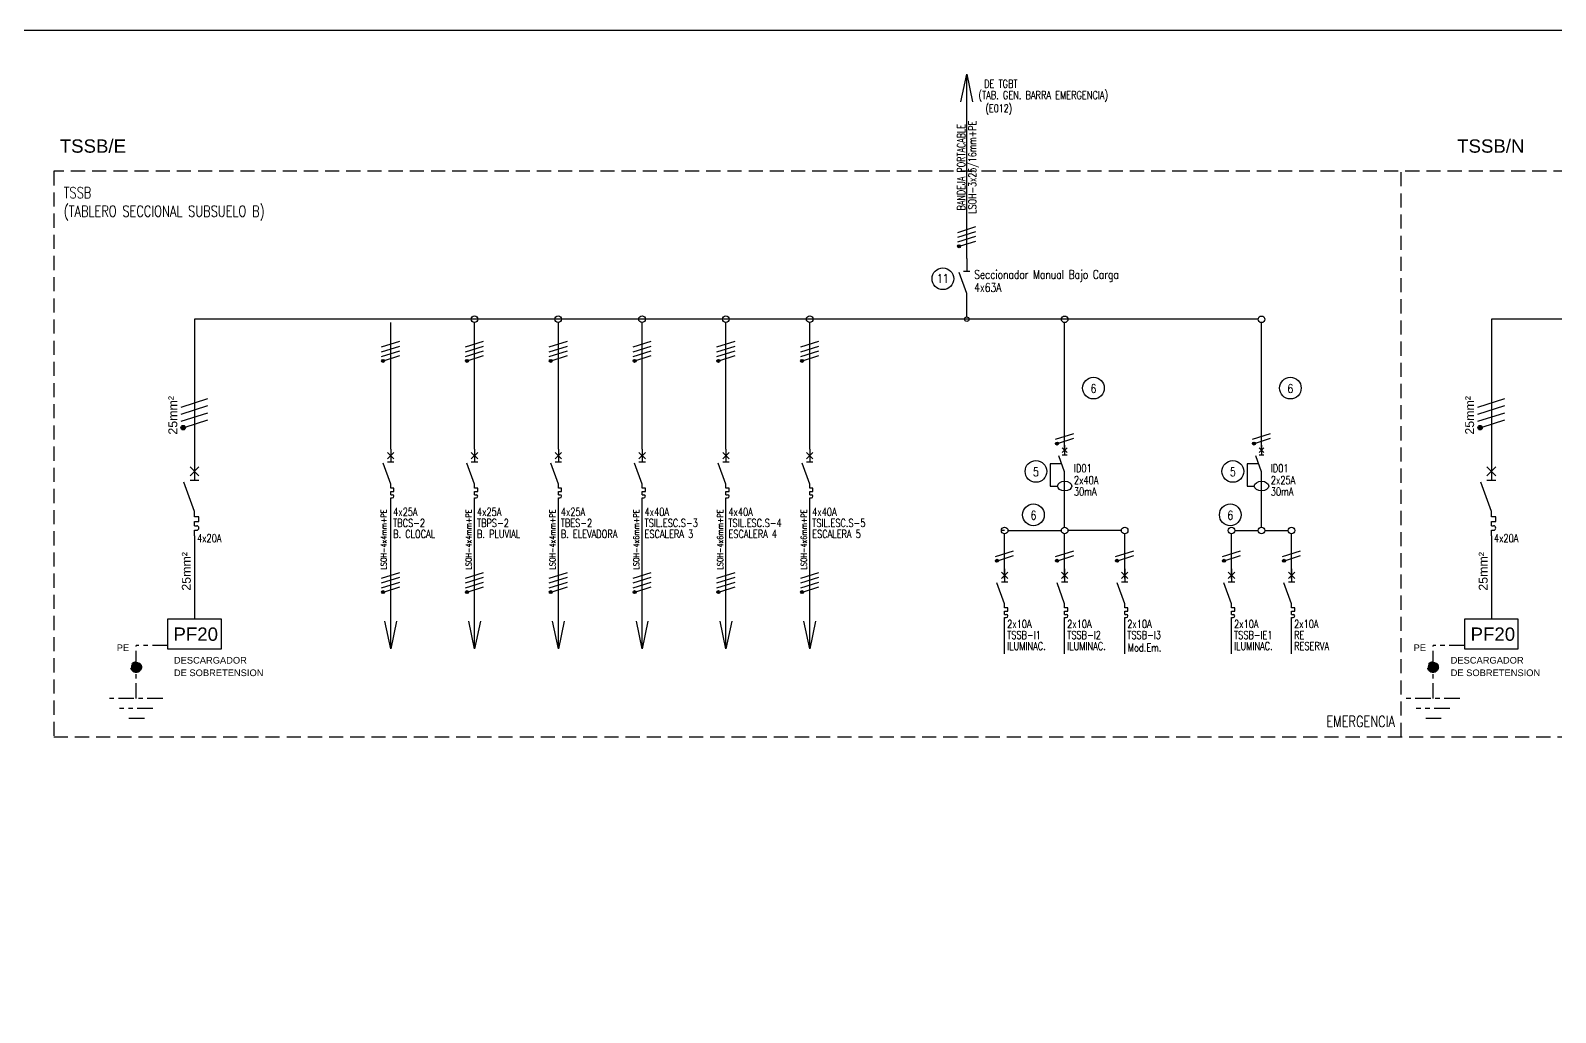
# Model space of a CAD drawing. Extents: x 2998 to 3854, y 1175 to 1727.
# Drawn here: x 3690.18 to 3724.47, y 1329.69 to 1351.78 of the extents above; entities that cross this region are included whole.
import ezdxf
from ezdxf.enums import TextEntityAlignment as Align

# ---------------------------------------------------------------- set-up
doc = ezdxf.new("R2010")
doc.units = 0
doc.linetypes.add('OCJ-ESQUEMAS UNIFILARES-CORREGIDOS IDO-REV.br$0$DASHED', pattern=[19.05, 12.7, -6.35])
doc.linetypes.add('OCJ-ESQUEMAS UNIFILARES-CORREGIDOS IDO-REV.br$0$EJE_5', pattern=[7.1, 5, -1, 0.1, -1])
for name, color, linetype in [('OCJ-ESQUEMAS UNIFILARES-CORREGIDOS IDO-REV.br$0$00-IE', 1, 'Continuous'), ('OCJ-ESQUEMAS UNIFILARES-CORREGIDOS IDO-REV.br$0$00-IE-CABLES', 10, 'Continuous'), ('OCJ-ESQUEMAS UNIFILARES-CORREGIDOS IDO-REV.br$0$01-ELE-APARATOS', 170, 'Continuous'), ('OCJ-ESQUEMAS UNIFILARES-CORREGIDOS IDO-REV.br$0$CABLES', 10, 'Continuous'), ('OCJ-ESQUEMAS UNIFILARES-CORREGIDOS IDO-REV.br$0$ELECTRIC', 4, 'Continuous'), ('OCJ-ESQUEMAS UNIFILARES-CORREGIDOS IDO-REV.br$0$NOMBRE DE PLANOS', 6, 'Continuous'), ('OCJ-ESQUEMAS UNIFILARES-CORREGIDOS IDO-REV.br$0$PAT', 80, 'Continuous'), ('OCJ-ESQUEMAS UNIFILARES-CORREGIDOS IDO-REV.br$0$TEXTO', 7, 'Continuous'), ('OCJ-ESQUEMAS UNIFILARES-CORREGIDOS IDO-REV.br$0$Textos', 4, 'Continuous')]:
    doc.layers.add(name, color=color, linetype=linetype)
doc.styles.add('OCJ-ESQUEMAS UNIFILARES-CORREGIDOS IDO-REV.br$0$ARIAL', font='arial.ttf', dxfattribs={"height": 0.2})
doc.styles.add('OCJ-ESQUEMAS UNIFILARES-CORREGIDOS IDO-REV.br$0$COTAS', font='sanss___.ttf', dxfattribs={"width": 0.7})
doc.styles.add('OCJ-ESQUEMAS UNIFILARES-CORREGIDOS IDO-REV.br$0$Electricidad', font='ROMANS.SHX', dxfattribs={"width": 0.75, "height": 0.175})

# ---------------------------------------------------------------- blocks, each defined once
blk = doc.blocks.new('OCJ-ESQUEMAS UNIFILARES-CORREGIDOS IDO-REV.br$0$Unif-Interruptor-Term')
for p, q in [((0, -1.013), (0.045, -1.013)), ((0, -1.103), (0.045, -1.103))]:
    blk.add_line(p, q)
for points in [[(-0.09, 0.177), (0.09, -0.003)], [(-0.09, -0.003), (0.09, 0.177)], [(0, 0.267), (0, -0.093)], [(0, -0.72), (-0.215, -0.128)], [(-0.09, -0.093), (0.09, -0.093)], [(0, -0.833), (0, -0.72)], [(0, -0.923), (0.09, -0.923), (0.09, -0.833), (0, -0.833)], [(0, -1.013), (0, -0.923)], [(0, -1.215), (0, -1.103)]]:
    blk.add_lwpolyline(points)
blk.add_arc((0.045, -1.058), 0.045, 270, 90)
blk = doc.blocks.new('OCJ-ESQUEMAS UNIFILARES-CORREGIDOS IDO-REV.br$0$Unif-Interruptor-Dif')
for points in [[(-0.068, 0.11), (0.068, -0.025)], [(-0.068, -0.025), (0.068, 0.11)], [(0, 0.177), (0, -0.093)], [(-0.081, -0.343), (-0.405, -0.343), (-0.405, -0.97), (-0.202, -0.97)], [(0, -0.565), (-0.162, -0.121)], [(-0.068, -0.093), (0.068, -0.093)], [(0, -1.308), (0, -0.565)]]:
    blk.add_lwpolyline(points)
blk.add_ellipse((0, -0.97), major_axis=(0.203, 0), ratio=0.670814)
blk = doc.blocks.new('OCJ-ESQUEMAS UNIFILARES-CORREGIDOS IDO-REV.br$0$A$C7AFF483F')
for points in [[(0, 0.88), (0, 0.592)], [(0, 0.09), (-0.172, 0.564)], [(-0.072, 0.592), (0.072, 0.592)], [(0, 0), (0, 0.09)]]:
    blk.add_lwpolyline(points)
blk = doc.blocks.new('OCJ-ESQUEMAS UNIFILARES-CORREGIDOS IDO-REV.br$0$ITM')
at = {"layer": 'OCJ-ESQUEMAS UNIFILARES-CORREGIDOS IDO-REV.br$0$01-ELE-APARATOS'}
for p, q in [((0, 0.225), (0.05, 0.225)), ((0, 0.125), (0.05, 0.125))]:
    blk.add_line(p, q, dxfattribs=at)
for points in [[(-0.1, 1.55), (0.1, 1.35)], [(-0.1, 1.35), (0.1, 1.55)], [(0, 1.65), (0, 1.25)], [(0, 0.55), (-0.239, 1.208)], [(-0.1, 1.25), (0.1, 1.25)], [(0, 0.425), (0, 0.55)], [(0, 0.325), (0.1, 0.325), (0.1, 0.425), (0, 0.425)], [(0, 0.225), (0, 0.325)], [(0, 0), (0, 0.125)]]:
    blk.add_lwpolyline(points, dxfattribs=at)
blk.add_arc((0.05, 0.175), 0.05, 270, 90, dxfattribs=at)

msp = doc.modelspace()

# ---------------------------------------------------------------- hatches: boundary and pattern name
at = {"layer": 'OCJ-ESQUEMAS UNIFILARES-CORREGIDOS IDO-REV.br$0$00-IE-CABLES'}
for points in [[(3711.031, 1346.908, 1), (3711.086, 1346.948, 1)], [(3698.077, 1344.331, 1), (3698.131, 1344.371, 1)], [(3699.961, 1344.331, 1), (3700.016, 1344.371, 1)], [(3701.846, 1344.331, 1), (3701.901, 1344.371, 1)], [(3703.731, 1344.331, 1), (3703.786, 1344.371, 1)], [(3705.616, 1344.331, 1), (3705.67, 1344.371, 1)], [(3707.501, 1344.331, 1), (3707.555, 1344.371, 1)], [(3713.232, 1342.472, 1), (3713.287, 1342.512, 1)], [(3717.659, 1342.472, 1), (3717.714, 1342.512, 1)], [(3711.882, 1339.834, 1), (3711.937, 1339.874, 1)], [(3713.232, 1339.834, 1), (3713.287, 1339.874, 1)], [(3714.582, 1339.834, 1), (3714.637, 1339.874, 1)], [(3716.984, 1339.834, 1), (3717.039, 1339.874, 1)], [(3718.334, 1339.834, 1), (3718.389, 1339.874, 1)], [(3698.077, 1339.129, 1), (3698.131, 1339.169, 1)], [(3699.961, 1339.129, 1), (3700.016, 1339.169, 1)], [(3701.846, 1339.129, 1), (3701.901, 1339.169, 1)], [(3703.731, 1339.129, 1), (3703.786, 1339.169, 1)], [(3705.616, 1339.129, 1), (3705.67, 1339.169, 1)], [(3707.501, 1339.129, 1), (3707.555, 1339.169, 1)]]:
    msp.add_hatch(color=256, dxfattribs=at).paths.add_polyline_path(points)
at = {"layer": 'OCJ-ESQUEMAS UNIFILARES-CORREGIDOS IDO-REV.br$0$CABLES'}
for points in [[(3693.65, 1342.878, 1), (3693.569, 1342.819, 1)], [(3722.813, 1342.878, 1), (3722.732, 1342.819, 1)]]:
    msp.add_hatch(color=256, dxfattribs=at).paths.add_polyline_path(points)
at = {"layer": 'OCJ-ESQUEMAS UNIFILARES-CORREGIDOS IDO-REV.br$0$PAT', "linetype": 'OCJ-ESQUEMAS UNIFILARES-CORREGIDOS IDO-REV.br$0$EJE_5', "ltscale": 0.07}
h = msp.add_hatch(color=256, dxfattribs=at)
h.paths.add_polyline_path([(3692.431, 1337.463), (3692.671, 1337.463, 1)])
h.paths.add_polyline_path([(3692.671, 1337.463), (3692.551, 1337.463), (3692.551, 1337.343, 0.414214)])
h.paths.add_polyline_path([(3692.551, 1337.463), (3692.431, 1337.463, 0.414214), (3692.551, 1337.343)])
h = msp.add_hatch(color=256, dxfattribs=at)
h.paths.add_polyline_path([(3721.594, 1337.463), (3721.834, 1337.463, 1)])
h.paths.add_polyline_path([(3721.834, 1337.463), (3721.714, 1337.463), (3721.714, 1337.343, 0.414214)])
h.paths.add_polyline_path([(3721.714, 1337.463), (3721.594, 1337.463, 0.414214), (3721.714, 1337.343)])

# ---------------------------------------------------------------- linework, layer by layer
at = {"layer": 'OCJ-ESQUEMAS UNIFILARES-CORREGIDOS IDO-REV.br$0$00-IE'}
for p, q in [((3693.863, 1345.289), (3693.863, 1342.066)), ((3717.784, 1345.289), (3693.863, 1345.289)), ((3705.738, 1345.289), (3704.001, 1345.289)), ((3709.508, 1345.289), (3707.771, 1345.289)), ((3723.027, 1345.289), (3723.027, 1342.066)), ((3735.437, 1345.289), (3723.027, 1345.289)), ((3693.863, 1340.416), (3693.863, 1338.545)), ((3723.027, 1340.416), (3723.027, 1338.545))]:
    msp.add_line(p, q, dxfattribs=at)
at = {"layer": 'OCJ-ESQUEMAS UNIFILARES-CORREGIDOS IDO-REV.br$0$00-IE-CABLES'}
for p, q in [((3711.23, 1346.653), (3711.23, 1350.798)), ((3711.23, 1345.339), (3711.23, 1345.847)), ((3698.275, 1342.365), (3698.275, 1345.215)), ((3700.16, 1342.365), (3700.16, 1345.215)), ((3702.045, 1342.365), (3702.045, 1345.215)), ((3703.93, 1342.365), (3703.93, 1345.215)), ((3705.814, 1342.365), (3705.814, 1345.215)), ((3707.699, 1342.365), (3707.699, 1345.215)), ((3713.431, 1342.31), (3713.431, 1345.212)), ((3717.858, 1342.31), (3717.858, 1345.212)), ((3713.431, 1340.609), (3713.431, 1341.411)), ((3717.858, 1340.609), (3717.858, 1341.411)), ((3698.275, 1337.876), (3698.275, 1341.179)), ((3700.16, 1337.876), (3700.16, 1341.179)), ((3702.045, 1337.876), (3702.045, 1341.179)), ((3703.93, 1337.876), (3703.93, 1341.179)), ((3705.814, 1337.876), (3705.814, 1341.179)), ((3707.699, 1337.876), (3707.699, 1341.179)), ((3712.081, 1340.535), (3712.007, 1340.535)), ((3712.155, 1340.535), (3713.357, 1340.535)), ((3714.707, 1340.535), (3713.505, 1340.535)), ((3717.257, 1340.535), (3717.784, 1340.535)), ((3717.932, 1340.535), (3718.459, 1340.535)), ((3712.081, 1339.459), (3712.081, 1340.461)), ((3713.431, 1339.459), (3713.431, 1340.461)), ((3714.781, 1339.459), (3714.781, 1340.461)), ((3717.183, 1339.459), (3717.183, 1340.461)), ((3718.533, 1339.459), (3718.533, 1340.461)), ((3712.081, 1337.759), (3712.081, 1338.561)), ((3713.431, 1337.759), (3713.431, 1338.561)), ((3714.781, 1337.759), (3714.781, 1338.561)), ((3717.183, 1337.759), (3717.183, 1338.561)), ((3718.533, 1337.759), (3718.533, 1338.561))]:
    msp.add_line(p, q, dxfattribs=at)
for points in [[(3711.099, 1350.18), (3711.23, 1350.798), (3711.36, 1350.18)], [(3711.026, 1347.242), (3711.433, 1347.37)], [(3711.026, 1347.134), (3711.433, 1347.262)], [(3711.026, 1347.026), (3711.433, 1347.154)], [(3711.09, 1346.938), (3711.433, 1347.046)], [(3698.072, 1344.665), (3698.479, 1344.793)], [(3698.072, 1344.557), (3698.479, 1344.685)], [(3699.957, 1344.665), (3700.364, 1344.793)], [(3699.957, 1344.557), (3700.364, 1344.685)], [(3701.841, 1344.665), (3702.248, 1344.793)], [(3701.841, 1344.557), (3702.248, 1344.685)], [(3703.726, 1344.665), (3704.133, 1344.793)], [(3703.726, 1344.557), (3704.133, 1344.685)], [(3705.611, 1344.665), (3706.018, 1344.793)], [(3705.611, 1344.557), (3706.018, 1344.685)], [(3707.496, 1344.665), (3707.903, 1344.793)], [(3707.496, 1344.557), (3707.903, 1344.685)], [(3698.072, 1344.449), (3698.479, 1344.577)], [(3698.136, 1344.361), (3698.479, 1344.469)], [(3699.957, 1344.449), (3700.364, 1344.577)], [(3700.021, 1344.361), (3700.364, 1344.469)], [(3701.841, 1344.449), (3702.248, 1344.577)], [(3701.906, 1344.361), (3702.248, 1344.469)], [(3703.726, 1344.449), (3704.133, 1344.577)], [(3703.79, 1344.361), (3704.133, 1344.469)], [(3705.611, 1344.449), (3706.018, 1344.577)], [(3705.675, 1344.361), (3706.018, 1344.469)], [(3707.496, 1344.449), (3707.903, 1344.577)], [(3707.56, 1344.361), (3707.903, 1344.469)], [(3713.227, 1342.59), (3713.634, 1342.719)], [(3713.292, 1342.502), (3713.634, 1342.611)], [(3717.654, 1342.59), (3718.061, 1342.719)], [(3717.719, 1342.502), (3718.061, 1342.611)], [(3711.877, 1339.952), (3712.284, 1340.08)], [(3711.942, 1339.864), (3712.284, 1339.972)], [(3713.227, 1339.952), (3713.634, 1340.08)], [(3713.292, 1339.864), (3713.634, 1339.972)], [(3714.577, 1339.952), (3714.984, 1340.08)], [(3714.642, 1339.864), (3714.984, 1339.972)], [(3716.979, 1339.952), (3717.386, 1340.08)], [(3717.044, 1339.864), (3717.386, 1339.972)], [(3718.329, 1339.952), (3718.736, 1340.08)], [(3718.394, 1339.864), (3718.736, 1339.972)], [(3698.072, 1339.463), (3698.479, 1339.591)], [(3699.957, 1339.463), (3700.364, 1339.591)], [(3701.841, 1339.463), (3702.248, 1339.591)], [(3703.726, 1339.463), (3704.133, 1339.591)], [(3705.611, 1339.463), (3706.018, 1339.591)], [(3707.496, 1339.463), (3707.903, 1339.591)], [(3698.072, 1339.355), (3698.479, 1339.483)], [(3698.072, 1339.247), (3698.479, 1339.375)], [(3698.136, 1339.159), (3698.479, 1339.267)], [(3699.957, 1339.355), (3700.364, 1339.483)], [(3699.957, 1339.247), (3700.364, 1339.375)], [(3700.021, 1339.159), (3700.364, 1339.267)], [(3701.841, 1339.355), (3702.248, 1339.483)], [(3701.841, 1339.247), (3702.248, 1339.375)], [(3701.906, 1339.159), (3702.248, 1339.267)], [(3703.726, 1339.355), (3704.133, 1339.483)], [(3703.726, 1339.247), (3704.133, 1339.375)], [(3703.79, 1339.159), (3704.133, 1339.267)], [(3705.611, 1339.355), (3706.018, 1339.483)], [(3705.611, 1339.247), (3706.018, 1339.375)], [(3705.675, 1339.159), (3706.018, 1339.267)], [(3707.496, 1339.355), (3707.903, 1339.483)], [(3707.496, 1339.247), (3707.903, 1339.375)], [(3707.56, 1339.159), (3707.903, 1339.267)], [(3698.406, 1338.494), (3698.275, 1337.876), (3698.144, 1338.494)], [(3700.291, 1338.494), (3700.16, 1337.876), (3700.029, 1338.494)], [(3702.176, 1338.494), (3702.045, 1337.876), (3701.914, 1338.494)], [(3704.06, 1338.494), (3703.93, 1337.876), (3703.799, 1338.494)], [(3705.945, 1338.494), (3705.814, 1337.876), (3705.684, 1338.494)], [(3707.83, 1338.494), (3707.699, 1337.876), (3707.568, 1338.494)]]:
    msp.add_lwpolyline(points, dxfattribs=at)
at = {"layer": 'OCJ-ESQUEMAS UNIFILARES-CORREGIDOS IDO-REV.br$0$00-IE-CABLES', "color": 3}
for points in [[(3693.265, 1338.545), (3694.462, 1338.545), (3694.462, 1337.863), (3693.265, 1337.863)], [(3722.428, 1338.545), (3723.625, 1338.545), (3723.625, 1337.863), (3722.428, 1337.863)]]:
    msp.add_lwpolyline(points, close=True, dxfattribs=at)
at = {"layer": 'OCJ-ESQUEMAS UNIFILARES-CORREGIDOS IDO-REV.br$0$00-IE-CABLES'}
for centre, radius in [((3711.058, 1346.928), 0.0338), ((3700.158, 1345.289), 0.0741), ((3702.043, 1345.289), 0.0741), ((3703.927, 1345.289), 0.0741), ((3705.812, 1345.289), 0.0741), ((3707.697, 1345.289), 0.0741), ((3713.431, 1345.286), 0.0741), ((3717.858, 1345.286), 0.0741), ((3698.104, 1344.351), 0.0338), ((3699.989, 1344.351), 0.0338), ((3701.874, 1344.351), 0.0338), ((3703.758, 1344.351), 0.0338), ((3705.643, 1344.351), 0.0338), ((3707.528, 1344.351), 0.0338), ((3713.259, 1342.492), 0.0338), ((3717.686, 1342.492), 0.0338), ((3712.081, 1340.535), 0.0741), ((3713.431, 1340.535), 0.0741), ((3714.781, 1340.535), 0.0741), ((3717.183, 1340.535), 0.0741), ((3717.858, 1340.535), 0.0741), ((3718.533, 1340.535), 0.0741), ((3711.909, 1339.854), 0.0338), ((3713.259, 1339.854), 0.0338), ((3714.609, 1339.854), 0.0338), ((3717.011, 1339.854), 0.0338), ((3718.361, 1339.854), 0.0338), ((3698.104, 1339.149), 0.0338), ((3699.989, 1339.149), 0.0338), ((3701.874, 1339.149), 0.0338), ((3703.758, 1339.149), 0.0338), ((3705.643, 1339.149), 0.0338), ((3707.528, 1339.149), 0.0338)]:
    msp.add_circle(centre, radius, dxfattribs=at)
at = {"layer": 'OCJ-ESQUEMAS UNIFILARES-CORREGIDOS IDO-REV.br$0$CABLES'}
for points in [[(3693.562, 1343.313), (3694.165, 1343.504)], [(3693.562, 1343.153), (3694.165, 1343.344)], [(3722.725, 1343.313), (3723.328, 1343.504)], [(3722.725, 1343.153), (3723.328, 1343.344)], [(3693.562, 1342.993), (3694.165, 1343.184)], [(3693.657, 1342.863), (3694.165, 1343.024)], [(3722.725, 1342.993), (3723.328, 1343.184)], [(3722.82, 1342.863), (3723.328, 1343.024)]]:
    msp.add_lwpolyline(points, dxfattribs=at)
for centre in [(3711.23, 1345.289), (3693.609, 1342.848), (3722.773, 1342.848)]:
    msp.add_circle(centre, 0.05, dxfattribs=at)
at = {"layer": 'OCJ-ESQUEMAS UNIFILARES-CORREGIDOS IDO-REV.br$0$ELECTRIC', "linetype": 'OCJ-ESQUEMAS UNIFILARES-CORREGIDOS IDO-REV.br$0$DASHED', "ltscale": 0.025}
msp.add_line((3720.996, 1335.895), (3720.996, 1348.615), dxfattribs=at)
msp.add_lwpolyline([(3690.698, 1335.895), (3739.028, 1335.895), (3739.028, 1348.615), (3690.698, 1348.615)], close=True, dxfattribs=at)
at = {"layer": 'OCJ-ESQUEMAS UNIFILARES-CORREGIDOS IDO-REV.br$0$NOMBRE DE PLANOS'}
msp.add_lwpolyline([(3683.985, 1307.605), (3746.207, 1307.605), (3746.207, 1351.782), (3683.985, 1351.782)], close=True, dxfattribs=at)
at = {"layer": 'OCJ-ESQUEMAS UNIFILARES-CORREGIDOS IDO-REV.br$0$PAT', "linetype": 'OCJ-ESQUEMAS UNIFILARES-CORREGIDOS IDO-REV.br$0$EJE_5', "ltscale": 0.07}
for p, q in [((3693.265, 1337.95), (3692.551, 1337.95)), ((3692.551, 1337.48), (3692.551, 1337.95)), ((3722.428, 1337.95), (3721.714, 1337.95)), ((3721.714, 1337.48), (3721.714, 1337.95)), ((3692.551, 1336.755), (3692.551, 1337.463)), ((3721.714, 1336.755), (3721.714, 1337.463)), ((3693.151, 1336.755), (3691.951, 1336.755)), ((3692.926, 1336.53), (3692.176, 1336.53)), ((3722.314, 1336.755), (3721.114, 1336.755)), ((3722.089, 1336.53), (3721.339, 1336.53)), ((3692.738, 1336.305), (3692.363, 1336.305)), ((3721.901, 1336.305), (3721.526, 1336.305))]:
    msp.add_line(p, q, dxfattribs=at)
for centre in [(3692.551, 1337.463), (3692.551, 1337.463), (3721.714, 1337.463), (3721.714, 1337.463)]:
    msp.add_circle(centre, 0.12, dxfattribs=at)
at = {"layer": 'OCJ-ESQUEMAS UNIFILARES-CORREGIDOS IDO-REV.br$0$TEXTO'}
for centre in [(3710.692, 1346.199), (3714.079, 1343.739), (3718.506, 1343.739), (3712.786, 1341.865), (3717.213, 1341.865), (3712.729, 1340.888), (3717.156, 1340.888)]:
    msp.add_circle(centre, 0.244, dxfattribs=at)

# ---------------------------------------------------------------- block references
at = {"layer": 'OCJ-ESQUEMAS UNIFILARES-CORREGIDOS IDO-REV.br$0$01-ELE-APARATOS'}
for name, p in [('OCJ-ESQUEMAS UNIFILARES-CORREGIDOS IDO-REV.br$0$A$C7AFF483F', (3711.23, 1345.773)), ('OCJ-ESQUEMAS UNIFILARES-CORREGIDOS IDO-REV.br$0$ITM', (3693.863, 1340.416)), ('OCJ-ESQUEMAS UNIFILARES-CORREGIDOS IDO-REV.br$0$ITM', (3723.027, 1340.416))]:
    msp.add_blockref(name, p, dxfattribs=at)
at = {"layer": 'OCJ-ESQUEMAS UNIFILARES-CORREGIDOS IDO-REV.br$0$01-ELE-APARATOS', "xscale": 0.7999999999999545, "yscale": 0.7999999999999545, "zscale": 0.7999999999999545}
for name, p in [('OCJ-ESQUEMAS UNIFILARES-CORREGIDOS IDO-REV.br$0$Unif-Interruptor-Term', (3698.275, 1342.151)), ('OCJ-ESQUEMAS UNIFILARES-CORREGIDOS IDO-REV.br$0$Unif-Interruptor-Term', (3700.16, 1342.151)), ('OCJ-ESQUEMAS UNIFILARES-CORREGIDOS IDO-REV.br$0$Unif-Interruptor-Term', (3702.045, 1342.151)), ('OCJ-ESQUEMAS UNIFILARES-CORREGIDOS IDO-REV.br$0$Unif-Interruptor-Term', (3703.93, 1342.151)), ('OCJ-ESQUEMAS UNIFILARES-CORREGIDOS IDO-REV.br$0$Unif-Interruptor-Term', (3705.814, 1342.151)), ('OCJ-ESQUEMAS UNIFILARES-CORREGIDOS IDO-REV.br$0$Unif-Interruptor-Term', (3707.699, 1342.151)), ('OCJ-ESQUEMAS UNIFILARES-CORREGIDOS IDO-REV.br$0$Unif-Interruptor-Dif', (3713.431, 1342.31)), ('OCJ-ESQUEMAS UNIFILARES-CORREGIDOS IDO-REV.br$0$Unif-Interruptor-Dif', (3717.858, 1342.31)), ('OCJ-ESQUEMAS UNIFILARES-CORREGIDOS IDO-REV.br$0$Unif-Interruptor-Term', (3712.081, 1339.459)), ('OCJ-ESQUEMAS UNIFILARES-CORREGIDOS IDO-REV.br$0$Unif-Interruptor-Term', (3713.431, 1339.459)), ('OCJ-ESQUEMAS UNIFILARES-CORREGIDOS IDO-REV.br$0$Unif-Interruptor-Term', (3714.781, 1339.459)), ('OCJ-ESQUEMAS UNIFILARES-CORREGIDOS IDO-REV.br$0$Unif-Interruptor-Term', (3717.183, 1339.459)), ('OCJ-ESQUEMAS UNIFILARES-CORREGIDOS IDO-REV.br$0$Unif-Interruptor-Term', (3718.533, 1339.459))]:
    msp.add_blockref(name, p, dxfattribs=at)

# ---------------------------------------------------------------- texts
at = {"layer": 'OCJ-ESQUEMAS UNIFILARES-CORREGIDOS IDO-REV.br$0$TEXTO', "style": 'OCJ-ESQUEMAS UNIFILARES-CORREGIDOS IDO-REV.br$0$Electricidad', "width": 0.75}
for s, height, p in [('DE TGBT', 0.18, (3711.619, 1350.494)), ('(TAB. GEN. BARRA EMERGENCIA)', 0.18, (3711.493, 1350.24)), ('TSSB', 0.25, (3690.924, 1348.009)), ('(TABLERO SECCIONAL SUBSUELO B)', 0.25, (3690.924, 1347.592)), ('Seccionador Manual Bajo Carga', 0.2, (3711.397, 1346.194)), ('11', 0.2, (3710.564, 1346.105)), ('4x63A', 0.2, (3711.397, 1345.902)), ('6', 0.2, (3714.015, 1343.629)), ('6', 0.2, (3718.442, 1343.629)), ('5', 0.2, (3712.722, 1341.755)), ('ID01', 0.18, (3713.64, 1341.844)), ('5', 0.2, (3717.149, 1341.755)), ('ID01', 0.18, (3718.067, 1341.844)), ('2x40A', 0.18, (3713.64, 1341.579)), ('2x25A', 0.18, (3718.067, 1341.579)), ('30mA', 0.18, (3713.64, 1341.322)), ('30mA', 0.18, (3718.067, 1341.322)), ('4x25A', 0.18, (3698.33, 1340.863)), ('4x25A', 0.18, (3700.215, 1340.863)), ('4x25A', 0.18, (3702.1, 1340.863)), ('4x40A', 0.18, (3703.984, 1340.863)), ('4x40A', 0.18, (3705.869, 1340.863)), ('4x40A', 0.18, (3707.754, 1340.863)), ('6', 0.2, (3712.665, 1340.778)), ('6', 0.2, (3717.092, 1340.778)), ('TBCS-2', 0.18, (3698.33, 1340.615)), ('B. CLOCAL', 0.18, (3698.33, 1340.367)), ('TBPS-2', 0.18, (3700.215, 1340.615)), ('B. PLUVIAL', 0.18, (3700.215, 1340.367)), ('TBES-2', 0.18, (3702.1, 1340.615)), ('B. ELEVADORA', 0.18, (3702.1, 1340.367)), ('TSIL.ESC.S-3', 0.18, (3703.984, 1340.615)), ('ESCALERA 3', 0.18, (3703.984, 1340.367)), ('TSIL.ESC.S-4', 0.18, (3705.869, 1340.615)), ('ESCALERA 4', 0.18, (3705.869, 1340.367)), ('TSIL.ESC.S-5', 0.18, (3707.754, 1340.615)), ('ESCALERA 5', 0.18, (3707.754, 1340.367)), ('4x20A', 0.18, (3693.92, 1340.272)), ('4x20A', 0.18, (3723.084, 1340.272)), ('2x10A', 0.18, (3712.138, 1338.343)), ('2x10A', 0.18, (3713.488, 1338.343)), ('2x10A', 0.18, (3714.838, 1338.343)), ('2x10A', 0.18, (3717.24, 1338.343)), ('2x10A', 0.18, (3718.59, 1338.343)), ('TSSB-I1', 0.18, (3712.138, 1338.095)), ('TSSB-I2', 0.18, (3713.488, 1338.095)), ('TSSB-I3', 0.18, (3714.838, 1338.095)), ('TSSB-IE1', 0.18, (3717.24, 1338.095)), ('RE', 0.18, (3718.59, 1338.095)), ('ILUMINAC.', 0.18, (3712.138, 1337.847)), ('ILUMINAC.', 0.18, (3713.488, 1337.847)), ('Mod.Em.', 0.18, (3714.851, 1337.811)), ('ILUMINAC.', 0.18, (3717.24, 1337.847)), ('RESERVA', 0.18, (3718.59, 1337.847))]:
    msp.add_text(s, height=height, dxfattribs=at).set_placement(p)
msp.add_text('(E012)', height=0.175, dxfattribs=at).set_placement((3711.951, 1349.943), align=Align.CENTER)
for s, height, p in [('BANDEJA PORTACABLE', 0.175, (3711.191, 1348.707)), ('LSOH-3x25/16mm+PE', 0.175, (3711.441, 1348.707)), ('LSOH-4x4mm+PE', 0.13125, (3698.184, 1340.331)), ('LSOH-4x4mm+PE', 0.13125, (3700.093, 1340.331)), ('LSOH-4x4mm+PE', 0.13125, (3701.978, 1340.331)), ('LSOH-4x6mm+PE', 0.13125, (3703.863, 1340.331)), ('LSOH-4x6mm+PE', 0.13125, (3705.748, 1340.331)), ('LSOH-4x6mm+PE', 0.13125, (3707.632, 1340.331))]:
    msp.add_text(s, height=height, rotation=90, dxfattribs=at).set_placement(p, align=Align.CENTER)
at = {"layer": 'OCJ-ESQUEMAS UNIFILARES-CORREGIDOS IDO-REV.br$0$TEXTO', "style": 'OCJ-ESQUEMAS UNIFILARES-CORREGIDOS IDO-REV.br$0$ARIAL'}
for s, height, p in [('TSSB/E', 0.3, (3690.833, 1349.033)), ('TSSB/N', 0.3, (3722.257, 1349.033)), ('PE', 0.15, (3692.115, 1337.823)), ('PE', 0.15, (3721.278, 1337.823)), ('DESCARGADOR ', 0.15, (3693.4, 1337.542)), ('DESCARGADOR ', 0.15, (3722.111, 1337.542)), ('DE SOBRETENSION', 0.15, (3693.4, 1337.26)), ('DE SOBRETENSION', 0.15, (3722.111, 1337.26))]:
    msp.add_text(s, height=height, dxfattribs=at).set_placement(p)
for p in [(3693.475, 1343.126), (3722.638, 1343.126), (3693.779, 1339.616), (3722.942, 1339.616)]:
    msp.add_text('25mm²', height=0.2, rotation=90, dxfattribs=at).set_placement(p, align=Align.CENTER)
at = {"layer": 'OCJ-ESQUEMAS UNIFILARES-CORREGIDOS IDO-REV.br$0$TEXTO', "style": 'OCJ-ESQUEMAS UNIFILARES-CORREGIDOS IDO-REV.br$0$Electricidad', "width": 0.75}
msp.add_text('EMERGENCIA', height=0.25, dxfattribs=at).set_placement((3720.858, 1336.117), align=Align.RIGHT)
at = {"layer": 'OCJ-ESQUEMAS UNIFILARES-CORREGIDOS IDO-REV.br$0$Textos', "style": 'OCJ-ESQUEMAS UNIFILARES-CORREGIDOS IDO-REV.br$0$COTAS'}
for p in [(3693.39, 1338.054), (3722.559, 1338.054)]:
    msp.add_text('PF20', height=0.3, dxfattribs=at).set_placement(p)

doc.saveas('drawing.dxf')
